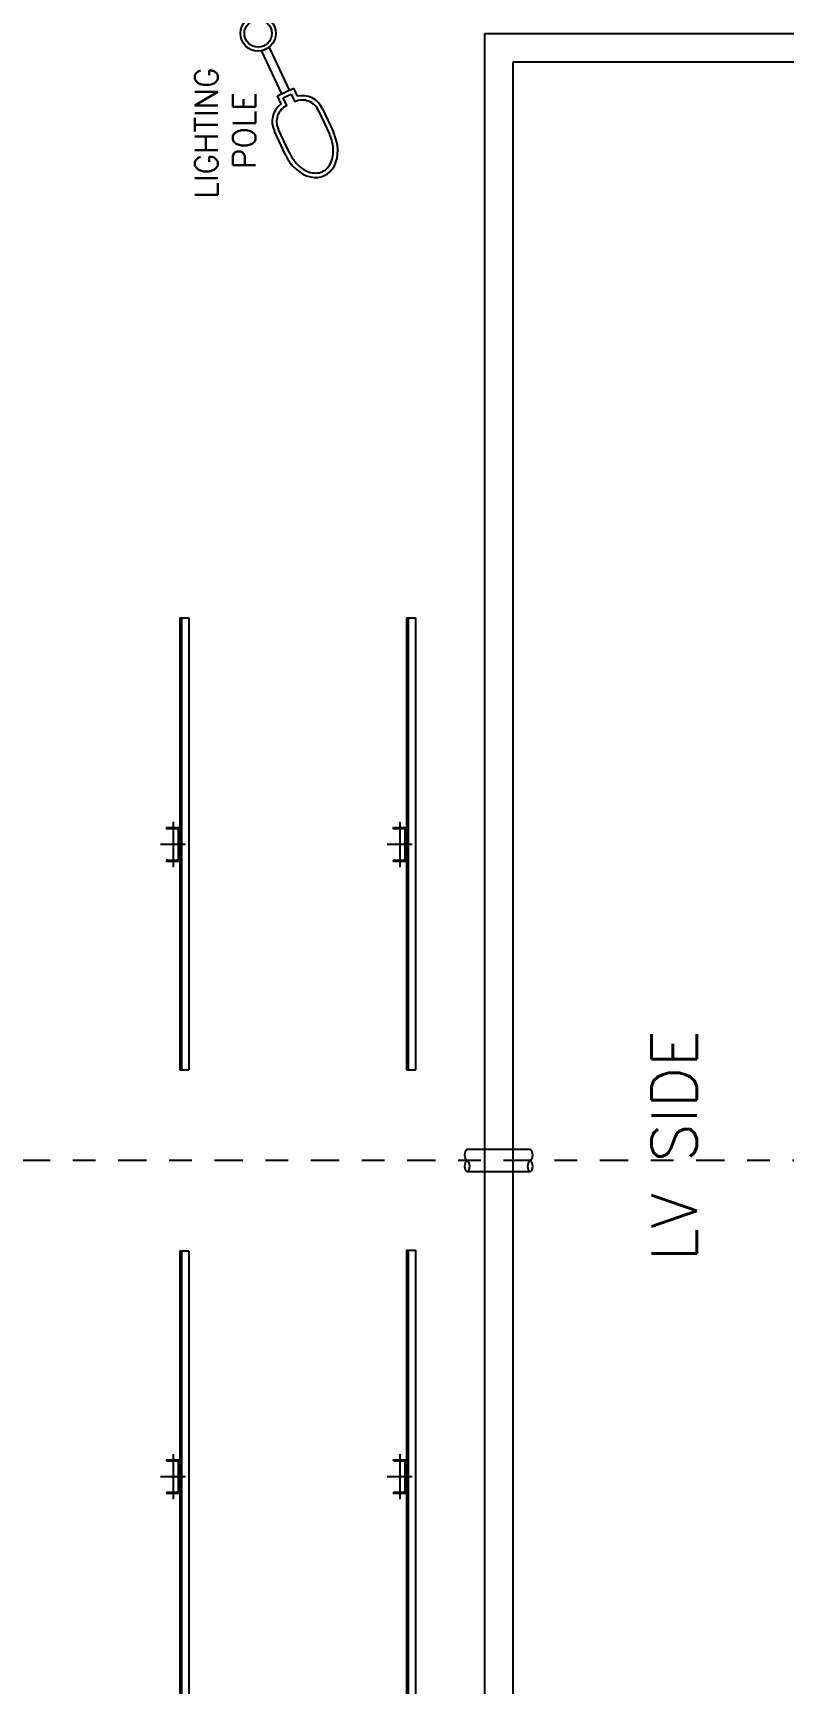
# Model space of a CAD drawing. Header units: metres. Extents: x 529718 to 530172, y 2673462 to 2673812.
# Drawn here: x 529946.3 to 529949.61, y 2673642.37 to 2673649.65 of the extents above; entities that cross this region are included whole.
import ezdxf

# ---------------------------------------------------------------- set-up
doc = ezdxf.new("R2010")
doc.units = ezdxf.units.M
doc.linetypes.add('CENTER', pattern=[2, 1.25, -0.25, 0.25, -0.25])
doc.layers.add('300mm Hume Pipe', color=74, linetype='Continuous')
doc.layers.add('IDT', color=7, linetype='Continuous')
doc.styles.add('RomanS', font='romans.shx')
pattern_1 = [(45, (0, 0), (-0.224506403027, 0.224506403027), []), (135, (0, 0), (-0.224506403027, -0.224506403027), [])]

# ---------------------------------------------------------------- blocks, each defined once
blk = doc.blocks.new('IDT')
at = {"layer": 'IDT', "color": 0}
for p, q in [((19.5525, 16.8104), (19.5525, 7.0104)), ((19.4275, 16.6854), (19.4275, 7.1354)), ((19.3525, 12.0354), (19.6304, 12.0354)), ((19.6304, 11.9354), (19.3525, 11.9354)), ((19.4275, 7.1354), (12.7275, 7.1354)), ((19.5525, 7.0104), (12.6025, 7.0104))]:
    blk.add_line(p, q, dxfattribs=at)
at = {"layer": 'IDT', "color": 253}
for p, q in [((19.8575, 12.3804), (19.8575, 14.3751)), ((19.8975, 12.3804), (19.8975, 14.3751)), ((20.8575, 12.3851), (20.8575, 14.3804)), ((20.8975, 12.3851), (20.8975, 14.3804)), ((19.8975, 13.3051), (19.8975, 13.4551)), ((19.8975, 13.4551), (19.9575, 13.4551)), ((19.9035, 13.4431), (19.9035, 13.3171)), ((20.8975, 13.3051), (20.8975, 13.4551)), ((20.8975, 13.4551), (20.9575, 13.4551)), ((20.9035, 13.4431), (20.9035, 13.3171)), ((19.9575, 13.3051), (19.8975, 13.3051)), ((19.9095, 13.3111), (19.9515, 13.3111)), ((19.9575, 13.3051), (19.9575, 13.3051)), ((20.9575, 13.3051), (20.8975, 13.3051)), ((20.9095, 13.3111), (20.9515, 13.3111)), ((20.9575, 13.3051), (20.9575, 13.3051)), ((19.8975, 12.3804), (19.8575, 12.3804)), ((20.8575, 12.3851), (20.8975, 12.3851)), ((19.8575, 9.5904), (19.8575, 11.5851)), ((19.8975, 11.5851), (19.8575, 11.5851)), ((19.8975, 9.5904), (19.8975, 11.5851)), ((20.8575, 9.5904), (20.8575, 11.5851)), ((20.8975, 11.5851), (20.8575, 11.5851)), ((20.8975, 9.5904), (20.8975, 11.5851)), ((19.8975, 10.5151), (19.8975, 10.6651)), ((19.8975, 10.6651), (19.9575, 10.6651)), ((19.9035, 10.6531), (19.9035, 10.5271)), ((20.8975, 10.5151), (20.8975, 10.6651)), ((20.8975, 10.6651), (20.9575, 10.6651)), ((20.9035, 10.6531), (20.9035, 10.5271)), ((19.9575, 10.5151), (19.8975, 10.5151)), ((19.9095, 10.5211), (19.9515, 10.5211)), ((19.9575, 10.5151), (19.9575, 10.5151)), ((20.9575, 10.5151), (20.8975, 10.5151)), ((20.9095, 10.5211), (20.9515, 10.5211)), ((20.9575, 10.5151), (20.9575, 10.5151)), ((19.8975, 9.5904), (19.8575, 9.5904)), ((20.8975, 9.5904), (20.8575, 9.5904))]:
    blk.add_line(p, q, dxfattribs=at)
at = {"layer": 'IDT', "color": 253, "linetype": 'Continuous', "ltscale": 0.3}
for p, q in [((19.8902, 12.3804), (19.8902, 14.3751)), ((20.8902, 12.3851), (20.8902, 14.3804)), ((19.8902, 9.5904), (19.8902, 11.5851)), ((20.8902, 9.5904), (20.8902, 11.5851))]:
    blk.add_line(p, q, dxfattribs=at)
at = {"layer": 'IDT', "color": 253, "ltscale": 0.5}
for p, q in [((19.9275, 13.2801), (19.9275, 13.4801)), ((20.9275, 13.2801), (20.9275, 13.4801)), ((19.8725, 13.3801), (19.9825, 13.3801)), ((20.8725, 13.3801), (20.9825, 13.3801)), ((19.9275, 10.4901), (19.9275, 10.6901)), ((20.9275, 10.4901), (20.9275, 10.6901)), ((19.8725, 10.5901), (19.9825, 10.5901)), ((20.8725, 10.5901), (20.9825, 10.5901))]:
    blk.add_line(p, q, dxfattribs=at)
at = {"layer": 'IDT', "color": 253, "linetype": 'ByBlock', "ltscale": 0.5}
for p, q in [((19.9515, 13.4491), (19.9095, 13.4491)), ((19.9575, 13.4551), (19.9575, 13.4551)), ((20.9515, 13.4491), (20.9095, 13.4491)), ((20.9575, 13.4551), (20.9575, 13.4551)), ((19.9515, 10.6591), (19.9095, 10.6591)), ((19.9575, 10.6651), (19.9575, 10.6651)), ((20.9515, 10.6591), (20.9095, 10.6591)), ((20.9575, 10.6651), (20.9575, 10.6651))]:
    blk.add_line(p, q, dxfattribs=at)
at = {"layer": 'IDT', "color": 8, "linetype": 'CENTER', "ltscale": 0.1}
blk.add_line((12.5447, 11.9854), (27.1642, 11.9854), dxfattribs=at)
at = {"layer": 'IDT', "color": 10}
for p, q in [((20.4143, 7.5376), (20.4627, 7.4338)), ((20.4319, 7.5458), (20.4802, 7.4423)), ((20.2681, 7.3434), (20.2199, 7.4469)), ((20.2859, 7.3514), (20.2375, 7.4552)), ((20.3965, 7.2527), (20.38, 7.288)), ((20.4059, 7.2786), (20.3902, 7.3123)), ((20.4413, 7.2951), (20.4059, 7.2786)), ((20.4256, 7.3288), (20.4413, 7.2951)), ((20.4507, 7.321), (20.4672, 7.2856)), ((20.4672, 7.2856), (20.3965, 7.2527)), ((20.4142, 7.2609), (20.5019, 7.0728)), ((20.5372, 7.0893), (20.4495, 7.2774)), ((20.5019, 7.0728), (20.5372, 7.0893))]:
    blk.add_line(p, q, dxfattribs=at)
for radius in [0.078, 0.0605]:
    blk.add_circle((20.5525, 7.0104), radius, dxfattribs=at)
at = {"layer": 'IDT', "color": 253}
for centre, start, end in [((19.9095, 13.4431), 90, 180), ((20.9095, 13.4431), 90, 180), ((19.9095, 13.3171), 180, 270), ((19.9515, 13.3051), 0, 90), ((20.9095, 13.3171), 180, 270), ((20.9515, 13.3051), 0, 90), ((19.9095, 10.6531), 90, 180), ((20.9095, 10.6531), 90, 180), ((19.9095, 10.5271), 180, 270), ((19.9515, 10.5151), 0, 90), ((20.9095, 10.5271), 180, 270), ((20.9515, 10.5151), 0, 90)]:
    blk.add_arc(centre, 0.006, start, end, dxfattribs=at)
at = {"layer": 'IDT', "color": 253, "linetype": 'ByBlock', "ltscale": 0.5}
for centre in [(19.9515, 13.4551), (20.9515, 13.4551), (19.9515, 10.6651), (20.9515, 10.6651)]:
    blk.add_arc(centre, 0.006, 270, 0, dxfattribs=at)
at = {"layer": 'IDT', "color": 0}
for centre, start, end in [((19.3746, 12.0104), 131.46281, 228.53719), ((19.3304, 12.0104), 311.46281, 48.53719), ((19.6525, 12.0104), 131.46281, 228.53719), ((19.6083, 12.0104), 311.46281, 48.53719), ((19.3746, 11.9604), 131.46281, 228.53719), ((19.6083, 11.9604), 311.46281, 48.53719)]:
    blk.add_arc(centre, 0.0334, start, end, dxfattribs=at)
at = {"layer": 'IDT', "color": 10}
for centre, radius, start, end in [((20.3937, 7.3991), 0.0772, 294.39897, 26.72258), ((20.3937, 7.3991), 0.0967, 306.14122, 26.53917), ((20.3569, 7.3819), 0.0967, 203.46083, 283.85878), ((20.3569, 7.3819), 0.0772, 203.27742, 295.60103)]:
    blk.add_arc(centre, radius, start, end, dxfattribs=at)
blk.add_ellipse((20.3259, 7.4964), major_axis=(-0.0659, 0.1414), ratio=0.75, start_param=4.712389, end_param=7.853982, dxfattribs=at)
blk.add_open_spline([(20.4143, 7.5376), (20.4065, 7.5543), (20.3962, 7.5698), (20.3656, 7.6036), (20.3429, 7.6179), (20.2998, 7.6293), (20.2797, 7.6269), (20.2469, 7.6082), (20.2337, 7.5916), (20.2193, 7.5467), (20.2185, 7.5187), (20.228, 7.4787), (20.2322, 7.4667), (20.2375, 7.4552)], degree=3, knots=[4.712389, 4.712389, 4.712389, 4.712389, 5.103187, 5.103187, 5.723551, 5.723551, 6.343915, 6.343915, 6.964278, 6.964278, 7.584642, 7.584642, 7.853982, 7.853982, 7.853982, 7.853982], dxfattribs=at)
at = {"layer": 'IDT', "color": 7, "ltscale": 0.1, "style": 'RomanS'}
blk.add_text('LV SIDE', height=0.2, rotation=270, dxfattribs=at).set_placement((18.6178, 12.4296))
at = {"layer": 'IDT', "color": 7, "style": 'RomanS'}
for s, p in [('LIGHTING', (20.7307, 7.7394)), ('POLE', (20.564, 7.6085))]:
    blk.add_text(s, height=0.1, rotation=270, dxfattribs=at).set_placement(p)

msp = doc.modelspace()

# ---------------------------------------------------------------- hatches: boundary and pattern name
at = {"layer": '300mm Hume Pipe'}
h = msp.add_hatch(dxfattribs=at)
h.set_pattern_fill('ANSI37', color=74, scale=0.1)
h.set_pattern_definition(pattern_1)
edge = h.paths.add_edge_path()
edge.add_line((529946.1869, 2673670.0688), (529926.3018, 2673655.0009))
edge.add_arc((529926.836, 2673654.2766), 0.9, 126.4126, 180)
edge.add_line((529925.936, 2673654.2766), (529925.936, 2673647.8292))
edge.add_arc((529926.836, 2673647.8292), 0.9, 180, 270)
edge.add_line((529926.836, 2673646.9292), (529932.7889, 2673646.9292))
edge.add_line((529932.7889, 2673646.9292), (529932.7889, 2673646.6292))
edge.add_line((529932.7889, 2673646.6292), (529926.536, 2673646.6292))
edge.add_arc((529926.536, 2673647.5292), 0.9, 180, 270, ccw=False)
edge.add_line((529925.636, 2673647.5292), (529925.636, 2673654.4281))
edge.add_arc((529926.536, 2673654.4281), 0.9, 126.4126, 180, ccw=False)
edge.add_line((529926.0018, 2673655.1524), (529946.0089, 2673670.3102))
edge.add_line((529946.0089, 2673670.3102), (529946.1869, 2673670.0688))
edge = h.paths.add_edge_path()
edge.add_line((529946.4244, 2673669.7469), (529926.7301, 2673654.8198))
edge.add_arc((529927.2644, 2673654.0955), 0.9, 126.4126, 180)
edge.add_line((529926.3644, 2673654.0955), (529926.3644, 2673648.1793))
edge.add_arc((529927.2644, 2673648.1793), 0.9, 180, 270)
edge.add_line((529927.2644, 2673647.2793), (529932.7889, 2673647.2793))
edge.add_line((529932.7889, 2673647.2793), (529932.7889, 2673646.9793))
edge.add_line((529932.7889, 2673646.9793), (529926.9644, 2673646.9793))
edge.add_arc((529926.9644, 2673647.8793), 0.9, 180, 270, ccw=False)
edge.add_line((529926.0644, 2673647.8793), (529926.0644, 2673654.247))
edge.add_arc((529926.9644, 2673654.247), 0.9, 126.4126, 180, ccw=False)
edge.add_line((529926.4301, 2673654.9713), (529946.2463, 2673669.9883))
edge.add_line((529946.2463, 2673669.9883), (529946.4244, 2673669.7469))
h = msp.add_hatch(dxfattribs=at)
h.set_pattern_fill('ANSI37', color=74, scale=0.1)
h.set_pattern_definition(pattern_1)
edge = h.paths.add_edge_path(flags=17)
edge.add_line((529978.2221, 2673655.0829), (529937.5503, 2673655.0829))
edge.add_arc((529937.5503, 2673654.1829), 0.9, 90, 180)
edge.add_line((529936.6503, 2673654.1829), (529936.6503, 2673648.2028))
edge.add_line((529936.6503, 2673648.2028), (529936.3503, 2673648.2028))
edge.add_line((529936.3503, 2673648.2028), (529936.3503, 2673654.4829))
edge.add_arc((529937.2503, 2673654.4829), 0.9, 90, 180, ccw=False)
edge.add_line((529937.2503, 2673655.3829), (529978.2221, 2673655.3829))
edge.add_line((529978.2221, 2673655.3829), (529978.2221, 2673655.0829))
edge = h.paths.add_edge_path()
edge.add_line((529978.2221, 2673655.7829), (529978.2221, 2673655.4829))
edge.add_line((529978.2221, 2673655.4829), (529937.1662, 2673655.4829))
edge.add_arc((529937.1662, 2673654.5829), 0.9, 90, 180)
edge.add_line((529936.2662, 2673654.5829), (529936.2662, 2673648.2028))
edge.add_line((529936.2662, 2673648.2028), (529935.9662, 2673648.2028))
edge.add_line((529935.9662, 2673648.2028), (529935.9662, 2673654.8829))
edge.add_arc((529936.8662, 2673654.8829), 0.9, 90, 180, ccw=False)
edge.add_line((529936.8662, 2673655.7829), (529978.2221, 2673655.7829))

# ---------------------------------------------------------------- block references
at = {"layer": 'IDT', "color": 8, "rotation": 180}
msp.add_blockref('IDT', (529967.8433, 2673656.663), dxfattribs=at)

doc.saveas('drawing.dxf')
